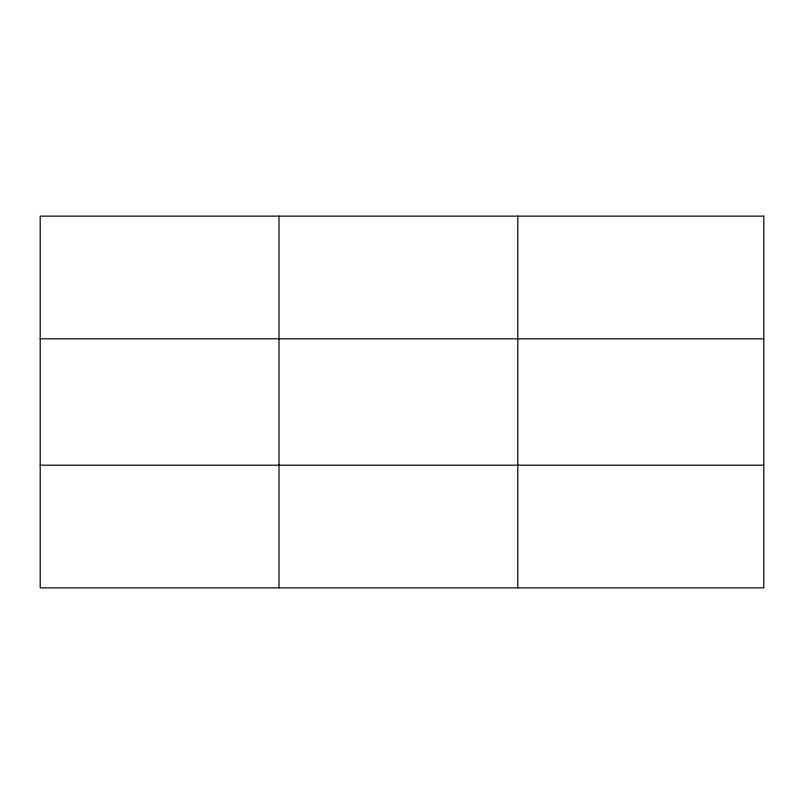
<?xml version="1.0" encoding="UTF-8"?>
<svg xmlns="http://www.w3.org/2000/svg" width="804" height="804" viewBox="0 0 804 804"><rect width="100%" height="100%" fill="white"/><g stroke="black" fill="none" stroke-linecap="round" stroke-linejoin="round"><path stroke-width="1.21" d="M278.988 587.865L278.988 216.135M517.776 587.865L517.776 216.135M40.2 338.806L763.8 338.806M40.2 465.194L763.8 465.194M763.8 216.135L763.8 587.865L40.2 587.865L40.2 216.135L763.8 216.135"/></g></svg>
